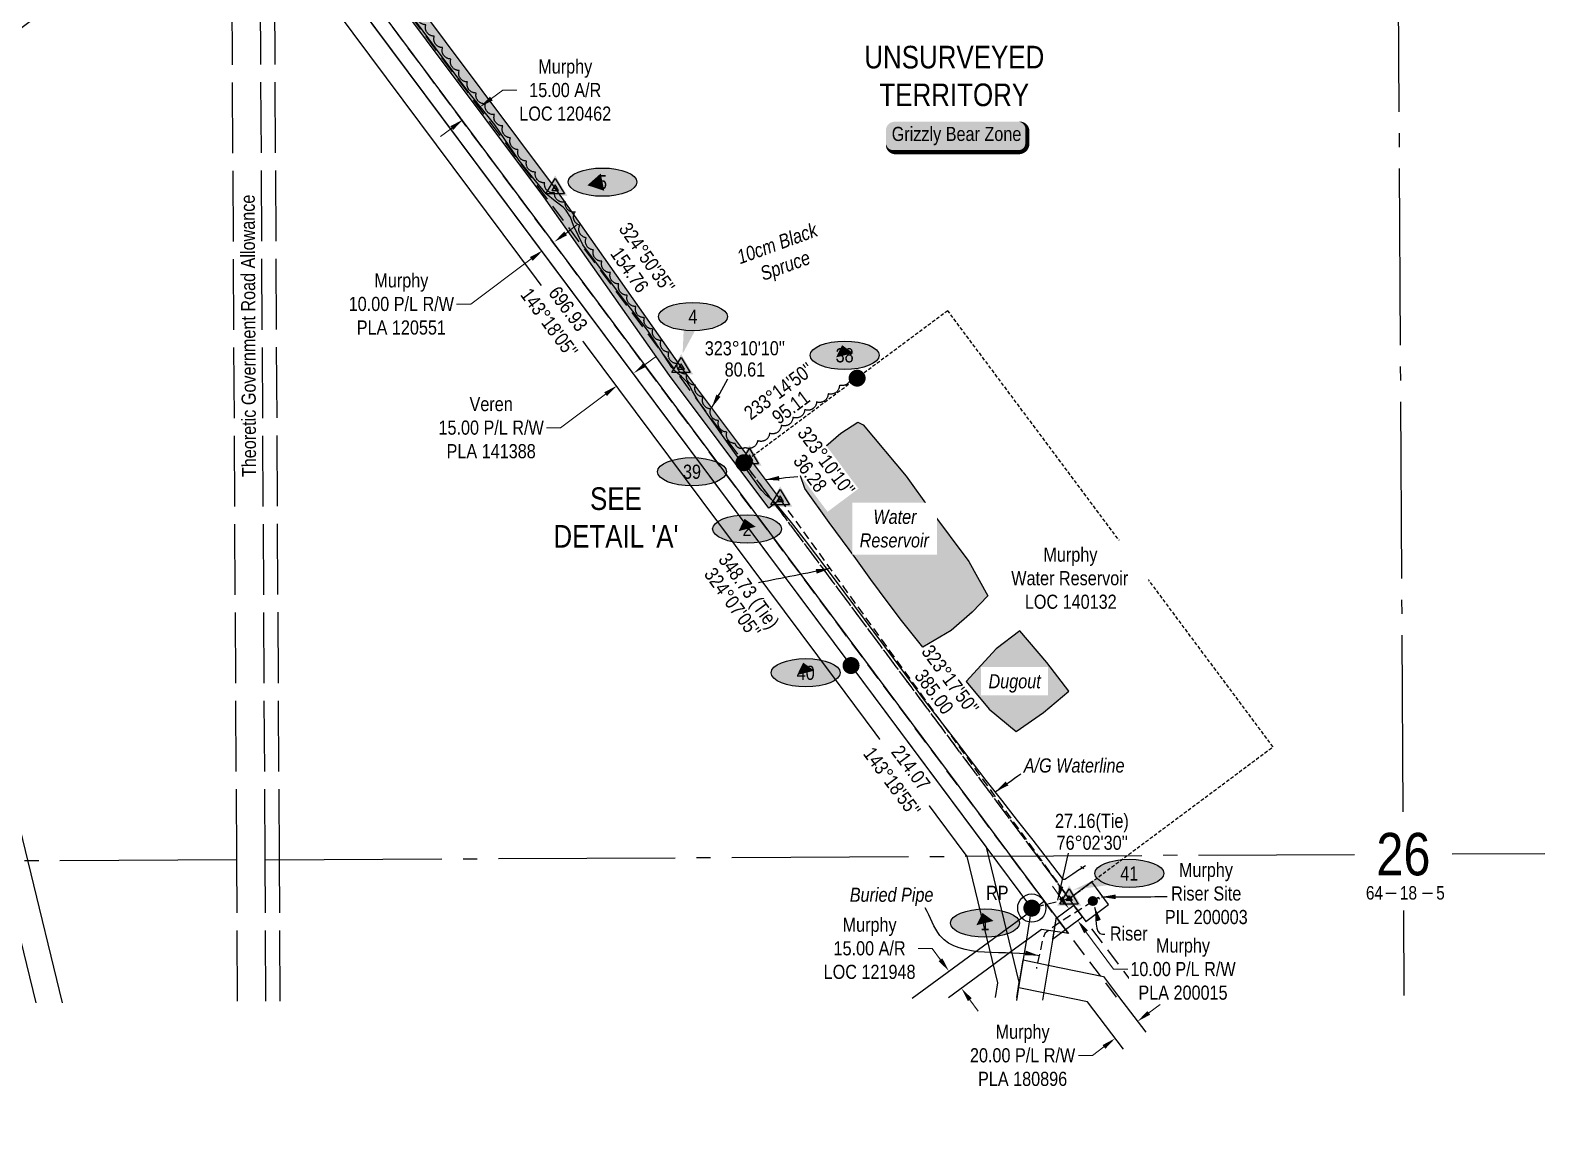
# Model space of a CAD drawing. Extents: x 522460 to 527368, y 6046501 to 6050026.
# Drawn here: x 524256 to 525327, y 6046501 to 6047274 of the extents above; entities that cross this region are included whole.
import ezdxf
from ezdxf.enums import TextEntityAlignment as Align

# ---------------------------------------------------------------- set-up
doc = ezdxf.new("R2010")
doc.units = 0
doc.header["$LTSCALE"] = 5
doc.header["$PDSIZE"] = 0.5
for name, pattern in [('0', [1, 1, 0]), ('foc-ACCESSROAD', [3.75, 2.5, -1.25]), ('foc-QUARTERLINE', [33, 25, -3, 2, -3]), ('foc-TIELINE', [1.875, 1.25, -0.625]), ('foc-UNSURVEYED', [12.5, 10, -2.5]), ('UG_PIPE', [1.875, 1.25, -0.625])]:
    doc.linetypes.add(name, pattern=pattern)
doc.layers.get('Defpoints').update_dxf_attribs({"color": 9})
for name, color, linetype in [('10', 1, 'Continuous'), ('35', 37, 'Continuous'), ('9', 3, 'Continuous'), ('AS-PIPE-AG', 44, 'Continuous'), ('AS-PIPE-UG', 44, 'UG_PIPE'), ('AS-PIPE-UG-T', 44, 'Continuous'), ('AS-SYMBOL', 7, 'Continuous'), ('AS-WILDLIFE-BLOCK', 131, 'Continuous'), ('C-AR', 13, 'foc-ACCESSROAD'), ('C-RW', 13, 'Continuous'), ('C-WS', 13, 'foc-ACCESSROAD'), ('DETAIL-T', 7, 'Continuous'), ('F-RW', 190, 'Continuous'), ('L-BD1', 253, 'Continuous'), ('L-MON', 1, 'Continuous'), ('L-ROAD-T', 7, 'Continuous'), ('L-SECLBL', 7, 'Continuous'), ('L-SECQ', 8, 'foc-QUARTERLINE'), ('L-TIE', 7, 'foc-TIELINE'), ('L-TIE-T', 7, 'Continuous'), ('L-UNS-T', 3, 'Continuous'), ('L-USEC', 7, 'foc-UNSURVEYED'), ('P-ELEVATION', 7, 'Continuous'), ('P-PROPOSED', 10, 'Continuous'), ('P-PROPOSED-H', 21, 'Continuous'), ('P-STATION', 7, 'Continuous'), ('T-BUSH', 110, '0'), ('T-BUSH-T', 110, 'Continuous'), ('T-WATER', 160, 'Continuous'), ('T-WATER-H', 133, 'Continuous'), ('T-WATER-T', 170, 'Continuous')]:
    doc.layers.add(name, color=color, linetype=linetype)
for name, color, linetype, lineweight in [('AS-GENERAL', 48, 'Continuous', 18), ('C-AR-T', 13, 'Continuous', 9), ('C-RW-T', 13, 'Continuous', 9), ('C-WS-T', 13, 'Continuous', 9), ('F-RW-T', 190, 'Continuous', 9)]:
    doc.layers.add(name, color=color, linetype=linetype, lineweight=lineweight)
doc.styles.add('80', font='ARIALN.TTF', dxfattribs={"height": 10})
doc.styles.add('80CG', font='ARIALN.TTF', dxfattribs={"height": 10})
doc.styles.add('80L', font='ARIALN.TTF', dxfattribs={"height": 10})
doc.styles.add('SIMPLEX', font='ARIALN.TTF')
doc.dimstyles.new('Compass 5 000', dxfattribs={"dimscale": 5, "dimtxt": 9, "dimasz": 2, "dimexe": 0.2, "dimexo": 0.0625, "dimgap": 0.5, "dimtad": 0, "dimtih": 1, "dimtoh": 1, "dimzin": 0, "dimdsep": 46, "dimtxsty": '80CG', "dimcen": 0.1, "dimse1": 1, "dimse2": 1, "dimclrd": 256, "dimclrt": 256, "dimaunit": 1, "dimadec": 4, "dimazin": 0, "dimtfac": 0.06, "dimtofl": 0, "dimtmove": 0, "dimatfit": 1, "dimfxl": 0.2, "dimtolj": 1, "dimtzin": 0, "dimlwd": -1, "dimarcsym": 0})

# ---------------------------------------------------------------- blocks, each defined once
blk = doc.blocks.new('fdia')
at = {"color": 255, "const_width": 1}
blk.add_lwpolyline([(-0.5, 0, 1), (0.5, 0, 1)], format="xyb", close=True, dxfattribs=at)
blk = doc.blocks.new('Fdiaa')
blk.add_blockref('fdia', (0, 0))
blk = doc.blocks.new('fdib')
at = {"color": 1, "const_width": 1.6}
blk.add_lwpolyline([(-0.4, 0, 1), (0.4, 0, 1)], format="xyb", close=True, dxfattribs=at)
at = {"color": 1}
blk.add_circle((0, 0), 0.8, dxfattribs=at)
blk = doc.blocks.new('Fdibb')
blk.add_blockref('fdib', (0, 0))
blk = doc.blocks.new('fdicc')
for name in ['Fdibb', 'Fdiaa']:
    blk.add_blockref(name, (0, 0))
blk = doc.blocks.new('FDI')
blk.add_blockref('fdicc', (0, 0))
blk = doc.blocks.new('L-SECLBL')
at = {"layer": '9', "color": 7}
for p, q in [((-5.1, -27.8), (-12.3, -27.8)), ((20.7, -27.8), (13.5, -27.8))]:
    blk.add_line(p, q, dxfattribs=at)
at = {"layer": '10', "color": 2, "style": 'SIMPLEX'}
blk.add_attdef('SEC', text='', height=30, dxfattribs=at).set_placement((0, 0), align=Align.MIDDLE)
at = {"layer": '10', "color": 5, "style": '80L'}
blk.add_attdef('TWP', text='', height=9.5, dxfattribs=at).set_placement((-14.4, -27.4), align=Align.MIDDLE_RIGHT)
blk.add_attdef('RGE', text='', height=9.5, dxfattribs=at).set_placement((3.6, -27.4), align=Align.MIDDLE_CENTER)
blk.add_attdef('MER', text='', height=9.5, dxfattribs=at).set_placement((23.2, -27.4), align=Align.MIDDLE_LEFT)
blk = doc.blocks.new('*D366')
at = {"layer": 'C-AR-T', "transparency": 16777216}
for p, q in [((524582, 6047226.2), (524590, 6047232.1)), ((524590, 6047232.1), (524600, 6047232.1)), ((524553.9, 6047205.2), (524545.9, 6047199.3))]:
    blk.add_line(p, q, dxfattribs=at)
for points in [[(524581, 6047227.5), (524583, 6047224.8), (524573.9, 6047220.2)], [(524552.9, 6047206.6), (524554.9, 6047203.9), (524561.9, 6047211.2)]]:
    blk.add_solid(points, dxfattribs=at)
at = {"layer": 'Defpoints', "color": 0, "transparency": 16777216}
for p in [(524573.9, 6047220.2), (524661.7, 6047102.6), (524649.6, 6047093.6)]:
    blk.add_point(p, dxfattribs=at)
at = {"layer": 'C-AR-T', "transparency": 16777216, "insert": (524634.2, 6047232.1), "char_height": 10, "attachment_point": 5, "style": '80CG'}
blk.add_mtext('\\A1;Murphy\\P15.00 A/R\\PLOC 120462', dxfattribs=at)
blk = doc.blocks.new('*D367')
at = {"layer": 'C-AR-T', "transparency": 16777216}
for p, q in [((524634.5, 6047130.8), (524642.5, 6047136.7)), ((524610.2, 6047112.7), (524567.4, 6047080.8)), ((524567.4, 6047080.8), (524557.4, 6047080.8))]:
    blk.add_line(p, q, dxfattribs=at)
for points in [[(524633.5, 6047132.1), (524635.5, 6047129.4), (524626.5, 6047124.8)], [(524609.2, 6047114), (524611.2, 6047111.3), (524618.3, 6047118.7)]]:
    blk.add_solid(points, dxfattribs=at)
at = {"layer": 'Defpoints', "color": 0, "transparency": 16777216}
for p in [(524618.3, 6047118.7), (524696.6, 6047013.5), (524704.8, 6047019.6)]:
    blk.add_point(p, dxfattribs=at)
at = {"layer": 'C-AR-T', "transparency": 16777216, "insert": (524518.3, 6047080.8), "char_height": 10, "attachment_point": 5, "style": '80CG'}
blk.add_mtext('\\A1;Murphy\\P10.00 P/L R/W\\PPLA 120551', dxfattribs=at)
blk = doc.blocks.new('*D369')
at = {"layer": 'C-AR-T', "transparency": 16777216}
for p, q in [((524893.7, 6046625), (524883.7, 6046625)), ((524899.6, 6046617), (524893.7, 6046625)), ((524920.3, 6046588.7), (524926.2, 6046580.7))]:
    blk.add_line(p, q, dxfattribs=at)
for points in [[(524900.9, 6046617.9), (524898.2, 6046616), (524905.5, 6046608.9)], [(524921.6, 6046589.7), (524918.9, 6046587.7), (524914.3, 6046596.8)]]:
    blk.add_solid(points, dxfattribs=at)
at = {"layer": 'Defpoints', "color": 0, "transparency": 16777216}
for p in [(524899.2, 6046604.3), (524905.5, 6046608.9), (524908, 6046592.2)]:
    blk.add_point(p, dxfattribs=at)
at = {"layer": 'C-AR-T', "transparency": 16777216, "insert": (524849.4, 6046625), "char_height": 10, "attachment_point": 5, "style": '80CG'}
blk.add_mtext('\\A1;Murphy\\P15.00 A/R\\PLOC 121948', dxfattribs=at)
blk = doc.blocks.new('*D382')
at = {"layer": 'Defpoints', "color": 0, "transparency": 16777216}
for p in [(524670.8, 6047023.1), (524732.8, 6046964.9), (524720.7, 6046956)]:
    blk.add_point(p, dxfattribs=at)
at = {"layer": 'F-RW-T', "transparency": 16777216}
for p, q in [((524690.8, 6047038), (524698.8, 6047044)), ((524662.7, 6047017.1), (524630.9, 6046993.3)), ((524630.9, 6046993.3), (524620.9, 6046993.3))]:
    blk.add_line(p, q, dxfattribs=at)
for points in [[(524689.8, 6047039.3), (524691.8, 6047036.7), (524682.8, 6047032)], [(524661.8, 6047018.4), (524663.7, 6047015.7), (524670.8, 6047023.1)]]:
    blk.add_solid(points, dxfattribs=at)
at = {"layer": 'F-RW-T', "transparency": 16777216, "insert": (524581.8, 6046993.3), "char_height": 10, "attachment_point": 5, "style": '80CG'}
blk.add_mtext('\\A1;Veren\\P15.00 P/L R/W\\PPLA 141388', dxfattribs=at)
blk = doc.blocks.new('*U388')
h = blk.add_hatch(color=255)
edge = h.paths.add_edge_path()
edge.add_line((-44, -11.5), (44, -11.5))
edge.add_arc((44, -5.5), 6, 270, 360)
edge.add_line((50, -5.5), (50, 4))
edge.add_arc((44, 4), 6, 0, 90)
edge.add_line((44, 10), (-44, 10))
edge.add_arc((-44, 4), 6, 90, 180)
edge.add_line((-50, 4), (-50, -5.5))
edge.add_arc((-44, -5.5), 6, 180, 270)
at = {"color": 131, "flags": 128}
blk.add_lwpolyline([(-44, -11.5, 3, 3, 0), (44, -11.5, 3, 3, 0.414214), (50, -5.5, 3, 3, 0), (50, 4, 3, 0, 0.414214), (44, 10, 0, 0, 0), (-44, 10, 0, 0, 0.414214), (-50, 4, 0, 0, 0), (-50, -5.5, 0, 3, 0.414214)], format="xyseb", close=True, dxfattribs=at)
at = {"color": 131, "style": '80'}
blk.add_attdef('ENTER_TEXT_001', (-36, -5), '', height=10, dxfattribs=at)
blk = doc.blocks.new('riser')
h = blk.add_hatch(color=255)
h.dxf.hatch_style = 1
edge = h.paths.add_edge_path()
edge.add_arc((0, 0), 0.7, 0, 360)
blk.add_hatch(color=48).paths.add_polyline_path([(0.58, -0.15), (-0.58, -0.15, 0.774597)])
at = {"color": 48}
blk.add_line((-0.58, -0.15), (0.58, -0.15), dxfattribs=at)
blk.add_circle((0, 0), 0.6, dxfattribs=at)
blk = doc.blocks.new('TRIA')
blk.add_hatch(color=255).paths.add_polyline_path([(-0.04, 1.52), (-1.47, -0.87), (1.39, -0.87)])
blk = doc.blocks.new('Hybrid_EC')
at = {"color": 251}
for points in [[(-1.3, -0.74), (0, 1.42), (1.3, -0.74)], [(0.47, -0.26), (0, 0.53), (-0.47, -0.26)]]:
    blk.add_lwpolyline(points, close=True, dxfattribs=at)
at = {"layer": 'Defpoints'}
blk.add_circle((0, 0), 0.05, dxfattribs=at)
at = {"xscale": 1.2, "yscale": 1.2, "zscale": 1.2}
blk.add_blockref('TRIA', (0.05, 0.06), dxfattribs=at)
blk = doc.blocks.new('Hybrid_XC')
h = blk.add_hatch(color=251)
h.dxf.hatch_style = 1
h.paths.add_polyline_path([(-0.41, -0.24), (0, 0.45), (0.41, -0.24)])
at = {"color": 251}
for points in [[(-1.3, -0.74), (0, 1.42), (1.3, -0.74)], [(-0.41, -0.24), (0, 0.45), (0.41, -0.24)]]:
    blk.add_lwpolyline(points, close=True, dxfattribs=at)
at = {"color": 4}
blk.add_lwpolyline([(-0.41, -0.24), (0, 0.45), (0.41, -0.24)], close=True, dxfattribs=at)
at = {"layer": 'Defpoints'}
blk.add_circle((0, 0), 0.1, dxfattribs=at)
at = {"xscale": 1.2, "yscale": 1.2, "zscale": 1.2}
blk.add_blockref('TRIA', (0.05, 0.06), dxfattribs=at)
blk = doc.blocks.new('*D393')
at = {"layer": 'C-RW-T', "transparency": 16777216}
for p, q in [((524984.6, 6046660.8), (524978.7, 6046668.9)), ((525002.4, 6046636.7), (525021.9, 6046610.3)), ((525021.9, 6046610.3), (525031.9, 6046610.3))]:
    blk.add_line(p, q, dxfattribs=at)
for points in [[(524985.9, 6046661.8), (524983.3, 6046659.9), (524990.5, 6046652.8)], [(525003.8, 6046637.7), (525001.1, 6046635.7), (524996.5, 6046644.8)]]:
    blk.add_solid(points, dxfattribs=at)
at = {"layer": 'Defpoints', "color": 0, "transparency": 16777216}
for p in [(524987.7, 6046650.7), (524993.7, 6046642.7), (524996.5, 6046644.8)]:
    blk.add_point(p, dxfattribs=at)
at = {"layer": 'C-RW-T', "transparency": 16777216, "insert": (525071, 6046610.3), "char_height": 10, "attachment_point": 5, "style": '80CG', "bg_fill": 3, "box_fill_scale": 1.1, "bg_fill_color": 256, "bg_fill_true_color": 13158600, "bg_fill_transparency": 0}
blk.add_mtext('\\A1;Murphy\\P10.00 P/L R/W\\PPLA 200015', dxfattribs=at)
blk = doc.blocks.new('*U364')
at = {"layer": 'P-ELEVATION'}
h = blk.add_hatch(color=111, dxfattribs=at)
h.dxf.hatch_style = 1
edge = h.paths.add_edge_path()
edge.add_ellipse((0, 0), major_axis=(-24.4, 0), ratio=0.410256, start_angle=0, end_angle=360)
at = {"layer": 'P-ELEVATION', "color": 7, "flags": 128}
blk.add_lwpolyline([(0, 0, 12.5, 0, 0), (-10.7, -2.2, 0, 0, 0)], format="xyseb", dxfattribs=at)
at = {"layer": 'P-ELEVATION', "color": 7}
blk.add_ellipse((0, 0), major_axis=(-24.4, 0), ratio=0.410256, dxfattribs=at)
at = {"layer": 'P-ELEVATION', "style": '80'}
blk.add_attdef('ELEVATION', text='', height=10, dxfattribs=at).set_placement((0, 0), align=Align.MIDDLE_CENTER)
blk = doc.blocks.new('*U419')
at = {"layer": 'P-ELEVATION'}
h = blk.add_hatch(color=111, dxfattribs=at)
h.dxf.hatch_style = 1
edge = h.paths.add_edge_path()
edge.add_ellipse((0, 0), major_axis=(-24.4, 0), ratio=0.410256, start_angle=0, end_angle=360)
at = {"layer": 'P-ELEVATION', "color": 7, "flags": 128}
blk.add_lwpolyline([(0, 0, 12.5, 0, 0), (-7.3, -26.3, 0, 0, 0)], format="xyseb", dxfattribs=at)
at = {"layer": 'P-ELEVATION', "color": 7}
blk.add_ellipse((0, 0), major_axis=(-24.4, 0), ratio=0.410256, dxfattribs=at)
at = {"layer": 'P-ELEVATION', "style": '80'}
blk.add_attdef('ELEVATION', text='', height=10, dxfattribs=at).set_placement((0, 0), align=Align.MIDDLE_CENTER)
blk = doc.blocks.new('*U420')
at = {"layer": 'P-ELEVATION'}
h = blk.add_hatch(color=111, dxfattribs=at)
h.dxf.hatch_style = 1
edge = h.paths.add_edge_path()
edge.add_ellipse((0, 0), major_axis=(-24.4, 0), ratio=0.410256, start_angle=0, end_angle=360)
at = {"layer": 'P-ELEVATION', "color": 7, "flags": 128}
blk.add_lwpolyline([(0, 0, 12.5, 0, 0), (-1.8, 7.2, 0, 0, 0)], format="xyseb", dxfattribs=at)
at = {"layer": 'P-ELEVATION', "color": 7}
blk.add_ellipse((0, 0), major_axis=(-24.4, 0), ratio=0.410256, dxfattribs=at)
at = {"layer": 'P-ELEVATION', "style": '80'}
blk.add_attdef('ELEVATION', text='', height=10, dxfattribs=at).set_placement((0, 0), align=Align.MIDDLE_CENTER)
blk = doc.blocks.new('*U512')
at = {"layer": 'P-ELEVATION'}
h = blk.add_hatch(color=111, dxfattribs=at)
h.dxf.hatch_style = 1
edge = h.paths.add_edge_path()
edge.add_ellipse((0, 0), major_axis=(-24.4, 0), ratio=0.410256, start_angle=0, end_angle=360)
at = {"layer": 'P-ELEVATION', "color": 7, "flags": 128}
blk.add_lwpolyline([(0, 0, 12.5, 0, 0), (15.5, -0.4, 0, 0, 0)], format="xyseb", dxfattribs=at)
at = {"layer": 'P-ELEVATION', "color": 7}
blk.add_ellipse((0, 0), major_axis=(-24.4, 0), ratio=0.410256, dxfattribs=at)
at = {"layer": 'P-ELEVATION', "style": '80'}
blk.add_attdef('ELEVATION', text='', height=10, dxfattribs=at).set_placement((0, 0), align=Align.MIDDLE_CENTER)
blk = doc.blocks.new('*U421')
at = {"layer": 'P-ELEVATION'}
h = blk.add_hatch(color=111, dxfattribs=at)
h.dxf.hatch_style = 1
edge = h.paths.add_edge_path()
edge.add_ellipse((0, 0), major_axis=(-24.4, 0), ratio=0.410256, start_angle=0, end_angle=360)
at = {"layer": 'P-ELEVATION', "color": 7, "flags": 128}
blk.add_lwpolyline([(0, 0, 12.5, 0, 0), (-39.8, -11.7, 0, 0, 0)], format="xyseb", dxfattribs=at)
at = {"layer": 'P-ELEVATION', "color": 7}
blk.add_ellipse((0, 0), major_axis=(-24.4, 0), ratio=0.410256, dxfattribs=at)
at = {"layer": 'P-ELEVATION', "style": '80'}
blk.add_attdef('ELEVATION', text='', height=10, dxfattribs=at).set_placement((0, 0), align=Align.MIDDLE_CENTER)
blk = doc.blocks.new('RP')
at = {"layer": '35', "color": 3}
blk.add_circle((0, 0), 10, dxfattribs=at)
at = {"layer": '35', "color": 3, "style": '80'}
blk.add_attdef('RP_001', (-32.4, 5.8), '', height=10, dxfattribs=at)
blk = doc.blocks.new('*D504')
at = {"layer": 'C-RW-T', "transparency": 16777216}
for p, q in [((525046.8, 6046579.4), (525054.8, 6046585.4)), ((525015.1, 6046555.3), (525007.1, 6046549.3)), ((525007.1, 6046549.3), (524997.1, 6046549.3))]:
    blk.add_line(p, q, dxfattribs=at)
for points in [[(525045.8, 6046580.7), (525047.8, 6046578.1), (525038.8, 6046573.3)], [(525014.1, 6046556.6), (525016.1, 6046554), (525023.1, 6046561.4)]]:
    blk.add_solid(points, dxfattribs=at)
at = {"layer": 'Defpoints', "color": 0, "transparency": 16777216}
for p in [(525038.9, 6046573.3), (525023.1, 6046561.4), (525023.1, 6046561.3)]:
    blk.add_point(p, dxfattribs=at)
at = {"layer": 'C-RW-T', "transparency": 16777216, "insert": (524957.6, 6046549.3), "char_height": 10, "attachment_point": 5, "style": '80CG', "bg_fill": 3, "box_fill_scale": 1.1, "bg_fill_color": 256, "bg_fill_true_color": 13158600, "bg_fill_transparency": 0}
blk.add_mtext('\\A1;Murphy\\P20.00 P/L R/W\\PPLA 180896', dxfattribs=at)

msp = doc.modelspace()

# ---------------------------------------------------------------- hatches: boundary and pattern name
at = {"layer": 'P-PROPOSED-H'}
h = msp.add_hatch(color=256, dxfattribs=at)
h.dxf.hatch_style = 1
h.paths.add_polyline_path([(523670.967, 6049096.484), (523767.918, 6048702.57), (523827.188, 6048442.534), (523899.271, 6048239.285), (523927.04, 6048126.604), (523955.042, 6048069.453), (524419.664, 6047439.985), (524627.06, 6047162.417), (524716.13, 6047035.953), (524786.162, 6046942.441), (524778.149, 6046936.468), (524707.869, 6047030.325), (524618.979, 6047156.533), (524411.639, 6047434.026), (523946.46, 6048064.253), (523917.592, 6048123.17), (523889.685, 6048236.411), (523817.573, 6048439.744), (523758.192, 6048700.265), (523660.686, 6049096.433)])
at = {"layer": 'T-WATER-H'}
h = msp.add_hatch(color=256, dxfattribs=at)
h.dxf.hatch_style = 1
h.paths.add_polyline_path([(524844.882, 6046995.341), (524875.175, 6046958.933), (524892.533, 6046935.04), (524919.681, 6046898.596), (524932.951, 6046874.333), (524921.962, 6046862.924), (524907.172, 6046849.969), (524886.944, 6046837.993), (524871.012, 6046858.03), (524856.341, 6046877.734), (524840.382, 6046899.836), (524820.828, 6046926.337), (524803.629, 6046950.258), (524800.62, 6046959.161), (524806.267, 6046969.623), (524828.967, 6046989.439), (524841.145, 6046997.131)])
h = msp.add_hatch(color=256, dxfattribs=at)
h.dxf.hatch_style = 1
h.paths.add_polyline_path([(524955.681, 6046849.628), (524938.857, 6046836.921), (524917.647, 6046813.686), (524934.017, 6046794.299), (524952.983, 6046778.309), (524972.311, 6046791.857), (524990.282, 6046806.881), (524974.802, 6046827.326)])

# ---------------------------------------------------------------- linework, layer by layer
at = {"layer": 'AS-PIPE-AG', "flags": 128}
for points in [[(525002.057, 6046683.399), (524998.138, 6046680.891), (524997.93, 6046680.816), (524993.079, 6046677.57), (524988.829, 6046674.578), (524988.041, 6046674.006), (524987.35, 6046673.645), (524986.435, 6046673.704), (524985.701, 6046674.451), (524976.011, 6046687.313), (524965.061, 6046701.469), (524953.949, 6046715.564), (524942.919, 6046729.73), (524931.92, 6046743.84), (524910.042, 6046772.192), (524888.228, 6046800.659), (524866.907, 6046829.364), (524845.736, 6046857.842), (524824.576, 6046886.497), (524804.809, 6046912.589), (524794.065, 6046926.157), (524782.792, 6046939.929), (524779.872, 6046942.676), (524776.253, 6046945.609), (524773.113, 6046948.901), (524771.338, 6046951.358), (524769.269, 6046954.318), (524753.91, 6046975.817), (524736.357, 6047000.638), (524728.267, 6047012.347), (524724.096, 6047019.159), (524721.973, 6047023.238), (524720.554, 6047025.389), (524716.379, 6047029.5), (524712.121, 6047032.969), (524709.561, 6047035.806), (524701.404, 6047048.555), (524692.325, 6047062.199), (524673.862, 6047086.131), (524646.66, 6047122.672), (524639.941, 6047136.31), (524637.793, 6047142.236), (524634.863, 6047147.033), (524632.638, 6047149.326), (524627.12, 6047153.457), (524620.753, 6047158.811), (524610.978, 6047170.495), (524601.549, 6047182.377), (524584.338, 6047207.543), (524565.245, 6047231.261), (524547.091, 6047255.711), (524529.096, 6047280.2)], [(524999.507, 6046681.799), (524998.897, 6046682.828)], [(525000.888, 6046681.157), (525000.213, 6046682.222)], [(525012.103, 6046659.877), (525011.251, 6046661), (525007.222, 6046658.503)]]:
    msp.add_lwpolyline(points, dxfattribs=at)
at = {"layer": 'AS-PIPE-UG', "flags": 128}
msp.add_lwpolyline([(525007.218, 6046658.523), (525004.898, 6046656.847), (524999.609, 6046653.19), (524996.117, 6046651.177), (524983.385, 6046642.975), (524978.026, 6046639.155), (524974.862, 6046636.881), (524973.274, 6046635.606), (524971.545, 6046630.641), (524969.576, 6046620.862), (524967.322, 6046610.806)], dxfattribs=at)
at = {"layer": 'C-AR', "flags": 128}
msp.add_lwpolyline([(525023.955, 6046590.578), (524989.968, 6046635.596), (524972.9, 6046658.414), (524429.946, 6047386.908), (524428.43, 6047666.76), (524443.504, 6047651.684), (524444.828, 6047391.854), (524760.528, 6046968.546), (524997.387, 6046650.652), (525042.672, 6046590.668)], dxfattribs=at)
at = {"layer": 'C-AR', "linetype": 'ByBlock', "flags": 128}
msp.add_lwpolyline([(524879.6, 6046589.887), (524933.463, 6046629.442), (524946.623, 6046639.108), (524965.948, 6046653.309), (524972.895, 6046658.41), (524987.866, 6046638.407), (524989.968, 6046635.596), (524987.252, 6046635.993), (524970.959, 6046638.375), (524969.14, 6046637.04), (524950.323, 6046623.218), (524937.155, 6046613.545), (524905.108, 6046590.009)], dxfattribs=at)
at = {"layer": 'C-RW', "flags": 128}
for points in [[(523917.996, 6048085.554), (524157.839, 6047764.307), (524358.436, 6047495.573), (524409.213, 6047423.067), (524403.064, 6047417.908), (524417.904, 6047403.064), (524844.293, 6046831.038), (524981.308, 6046647.117), (524979.353, 6046635.062), (524971.762, 6046588.273)], [(524953.508, 6046588.186), (524955.27, 6046599.043), (524960.04, 6046628.449), (524963.468, 6046649.58), (524964.101, 6046653.485), (524836.279, 6046825.065), (524410.323, 6047396.51), (524395.378, 6047411.459), (524343.856, 6047485.03), (524143.423, 6047753.544), (523901.435, 6048077.664)], [(524260.038, 6046586.472), (524235.797, 6046686.294), (524111.749, 6047197.12), (524381.01, 6047400.601), (524395.378, 6047411.459), (524396.847, 6047409.361), (524406.86, 6047395.069), (524396.965, 6047387.592), (524392.504, 6047384.22), (524132.533, 6047187.771), (524254.289, 6046686.383), (524278.53, 6046586.56)], [(525028.898, 6046553.675), (525003.51, 6046587.137), (524972.48, 6046593.497), (524954.826, 6046597.117), (524955.479, 6046601.097), (524958.074, 6046616.886), (524975.678, 6046613.21), (525014.821, 6046605.069), (525025.459, 6046591.014), (525044.681, 6046565.624)]]:
    msp.add_lwpolyline(points, dxfattribs=at)
at = {"layer": 'C-RW'}
msp.add_lwpolyline([(524978.673, 6046631.62), (524999.908, 6046647.299), (524993.935, 6046655.312), (524981.072, 6046645.815), (524981.049, 6046645.798)], close=True, dxfattribs=at)
at = {"layer": 'C-WS', "ltscale": 0.2}
msp.add_lwpolyline([(524904.707, 6047076.073), (524840.594, 6047028.353), (524760.484, 6046968.526), (524990.45, 6046660.034), (525134.69, 6046767.559), (524904.707, 6047076.073)], close=True, dxfattribs=at)
at = {"layer": 'C-WS', "linetype": 'Continuous', "flags": 128}
msp.add_lwpolyline([(525002.358, 6046644.014), (525018.384, 6046655.961), (525006.436, 6046671.988), (524990.41, 6046660.04), (524993.935, 6046655.312)], close=True, dxfattribs=at)
at = {"layer": 'F-RW', "flags": 128}
for points in [[(524953.401, 6046590.349), (524955.16, 6046601.188), (524932.107, 6046696.486), (524836.28, 6046825.054), (524419.147, 6047384.676), (524409.893, 6047390.814), (524395.393, 6047411.48), (524419.726, 6047428.505), (524419.694, 6047434.282), (524370.602, 6047504.392), (524169.867, 6047773.308), (523931.814, 6048092.144)], [(523918.013, 6048085.569), (524157.853, 6047764.34), (524358.588, 6047495.424), (524399.816, 6047436.532), (524385.066, 6047426.211), (524370.32, 6047415.893), (524397.117, 6047377.699), (524413.99, 6047366.509), (524824.259, 6046816.094), (524918.255, 6046689.983), (524939.862, 6046600.664), (524938.177, 6046590.276)]]:
    msp.add_lwpolyline(points, dxfattribs=at)
at = {"layer": 'L-SECQ'}
for p, q in [((525226.674, 6046721.667), (525222.346, 6047495.796)), ((524422.022, 6046687.651), (525192.194, 6046691.508)), ((525261.44, 6046691.855), (525326.779, 6046692.182)), ((524401.912, 6046687.55), (523631.575, 6046683.862)), ((525227.401, 6046591.552), (525227.065, 6046651.704))]:
    msp.add_line(p, q, dxfattribs=at)
at = {"layer": 'L-TIE'}
msp.add_line((524786.162, 6046942.441), (524990.503, 6046660.026), dxfattribs=at)
at = {"layer": 'L-TIE', "flags": 128}
msp.add_lwpolyline([(524990.503, 6046660.026), (524964.101, 6046653.485)], dxfattribs=at)
at = {"layer": 'L-USEC'}
for p, q in [((524401.912, 6046687.55), (524397.565, 6047491.67)), ((524422.022, 6046687.659), (524417.674, 6047491.779)), ((524432.077, 6046687.713), (524427.729, 6047491.833)), ((524402.453, 6046587.603), (524401.912, 6046687.55)), ((524422.562, 6046587.699), (524422.022, 6046687.659)), ((524432.617, 6046587.747), (524432.077, 6046687.713))]:
    msp.add_line(p, q, dxfattribs=at)
at = {"layer": 'P-PROPOSED', "flags": 128}
msp.add_lwpolyline([(523670.967, 6049096.484), (523767.918, 6048702.57), (523827.188, 6048442.534), (523899.271, 6048239.285), (523927.04, 6048126.604), (523955.042, 6048069.453), (524419.664, 6047439.985), (524627.06, 6047162.417), (524716.13, 6047035.953), (524786.162, 6046942.441), (524778.149, 6046936.468), (524707.869, 6047030.325), (524618.979, 6047156.533), (524411.639, 6047434.026), (523946.46, 6048064.253), (523917.592, 6048123.17), (523889.685, 6048236.411), (523817.573, 6048439.744), (523758.192, 6048700.265), (523660.686, 6049096.433)], close=True, dxfattribs=at)
at = {"layer": 'T-BUSH', "flags": 128}
msp.add_lwpolyline([(524835.999, 6047029.383, -0.52056705), (524828.028, 6047023.354, -0.52056705), (524820.056, 6047017.324, -0.52056705), (524811.931, 6047011.517, -0.52056705), (524803.501, 6047006.147, -0.52056705), (524795.187, 6047000.602, -0.52056705), (524786.921, 6046994.982, -0.52056705), (524778.655, 6046989.363, -0.52056705), (524770.148, 6046984.138, -0.52056705), (524761.4, 6046979.302, -0.52056705), (524754.372, 6046982.129, -0.52056705), (524748.529, 6046990.239, -0.52056705), (524742.687, 6046998.348, -0.52056705), (524737.018, 6047006.575, -0.52056705), (524731.699, 6047015.036, -0.52056705), (524726.274, 6047023.431, -0.52056705), (524720.168, 6047031.281, -0.52056705), (524713.39, 6047038.615, -0.52056705), (524707.49, 6047046.662, -0.52056705), (524701.941, 6047054.973, -0.52056705), (524696.157, 6047063.125, -0.52056705), (524690.18, 6047071.134, -0.52056705), (524684.12, 6047079.082, -0.52056705), (524678.06, 6047087.031, -0.52056705), (524672.066, 6047095.028, -0.52056705), (524666.096, 6047103.044, -0.52056705), (524660.126, 6047111.061, -0.52056705), (524654.157, 6047119.077, -0.52056705), (524649.026, 6047127.611, -0.52056705), (524644.544, 6047136.544, -0.52056705), (524641.157, 6047145.898, -0.52056705), (524634.301, 6047153.058, -0.52056705), (524626.604, 6047159.426, -0.52056705), (524619.688, 6047166.616, -0.52056705), (524613.145, 6047174.171, -0.52056705), (524606.875, 6047181.948, -0.52056705), (524600.919, 6047189.971, -0.52056705), (524595.488, 6047198.362, -0.52056705), (524590.056, 6047206.752, -0.52056705), (524584.126, 6047214.774, -0.52056705), (524577.694, 6047222.424, -0.52056705), (524571.263, 6047230.075, -0.52056705), (524565.033, 6047237.883, -0.52056705), (524559.193, 6047245.994, -0.52056705), (524553.353, 6047254.105, -0.52056705), (524547.489, 6047262.199, -0.52056705), (524541.588, 6047270.266, -0.52056705), (524535.687, 6047278.333, -0.52056705), (524529.805, 6047286.414, -0.52056705), (524523.966, 6047294.525, -0.52056705), (524518.126, 6047302.637, -0.52056705), (524512.212, 6047310.689, -0.52056705), (524505.625, 6047318.206, -0.52056705), (524499.382, 6047326.003, -0.52056705), (524493.377, 6047333.993, -0.52056705), (524487.372, 6047341.982, -0.52056705), (524481.828, 6047350.296, -0.52056705), (524476.348, 6047358.655, -0.52056705), (524470.868, 6047367.013, -0.52056705), (524465.263, 6047375.289, -0.52056705), (524459.634, 6047383.548, -0.52056705), (524454.004, 6047391.806, -0.52056705), (524448.195, 6047399.926, -0.52056705), (524446.342, 6047409.667, -0.52056705), (524445.805, 6047419.647, -0.52056705), (524445.339, 6047429.628, -0.52056705), (524445.899, 6047439.607, -0.52056705), (524446.722, 6047454.249, -0.52056705)], format="xyb", dxfattribs=at)
at = {"layer": 'T-WATER', "flags": 128}
for points in [[(524839.734, 6046900.714), (524820.828, 6046926.337), (524803.629, 6046950.258), (524800.62, 6046959.161), (524806.267, 6046969.623), (524828.967, 6046989.439), (524841.145, 6046997.131), (524844.882, 6046995.341), (524875.175, 6046958.933), (524892.533, 6046935.04), (524919.681, 6046898.596), (524932.951, 6046874.333), (524921.962, 6046862.924), (524907.172, 6046849.969), (524886.944, 6046837.993), (524871.012, 6046858.03), (524856.341, 6046877.734), (524850.373, 6046886), (524839.734, 6046900.714)], [(524955.681, 6046849.628), (524938.857, 6046836.921), (524917.647, 6046813.686), (524934.017, 6046794.299), (524952.983, 6046778.309), (524972.311, 6046791.857), (524990.282, 6046806.881), (524974.802, 6046827.326)]]:
    msp.add_lwpolyline(points, close=True, dxfattribs=at)

# ---------------------------------------------------------------- block references
at = {"layer": '35', "color": 3, "xscale": 0.99948771, "yscale": 0.99948771, "zscale": 0.99948771}
msp.add_blockref('RP', (524964.101, 6046653.485), dxfattribs=at).add_auto_attribs({'RP_001': 'RP'})
at = {"layer": 'AS-WILDLIFE-BLOCK'}
ref = msp.add_blockref('*U388', (524910.952, 6047199.752), dxfattribs=dict(at, xscale=0.99948771, yscale=0.99948771, zscale=0.99948771))
ref.add_attrib('ENTER_TEXT_001', 'Grizzly Bear Zone', (524865.065, 6047196.135), dxfattribs={"layer": '0', "color": 131, "height": 9.99488, "style": '80'})
at = {"layer": 'L-MON', "xscale": 5, "yscale": 5, "zscale": 5}
for name, p in [('Hybrid_EC', (524627.06, 6047162.417)), ('Hybrid_EC', (524716.13, 6047035.953)), ('FDI', (524840.594, 6047028.353)), ('FDI', (524836.279, 6046825.065)), ('FDI', (524964.101, 6046653.485))]:
    msp.add_blockref(name, p, dxfattribs=at)
at = {"layer": 'L-MON', "color": 5, "xscale": 5, "yscale": 5, "zscale": 5}
msp.add_blockref('Hybrid_EC', (524764.424, 6046971.468), dxfattribs=at)
at = {"layer": 'L-MON', "color": 3, "xscale": 5, "yscale": 5, "zscale": 5}
msp.add_blockref('FDI', (524760.507, 6046968.543), dxfattribs=at)
at = {"layer": 'L-SECLBL'}
msp.add_blockref('L-SECLBL', (525226.842, 6046691.683), dxfattribs=at).add_auto_attribs({'SEC': '26', 'TWP': '64', 'RGE': '18', 'MER': '5'})
at = {"layer": 'P-STATION', "xscale": 0.99948771, "yscale": 0.99948771, "zscale": 0.99948771}
for name, p, values in [('*U364', (524660.542, 6047167.011), {'ELEVATION': '5'}), ('*U419', (524724.469, 6047071.892), {'ELEVATION': '4'}), ('*U420', (524831.745, 6047044.526), {'ELEVATION': '38'}), ('*U512', (524723.814, 6046962.167), {'ELEVATION': '39'}), ('*U420', (524804.238, 6046819.946), {'ELEVATION': '40'}), ('*U420', (524930.993, 6046642.874), {'ELEVATION': '1'})]:
    msp.add_blockref(name, p, dxfattribs=at).add_auto_attribs(values)

# ---------------------------------------------------------------- texts
at = {"layer": 'AS-GENERAL', "insert": (525019.28, 6046640.511), "char_height": 9.9949, "attachment_point": 1, "style": '80L'}
msp.add_mtext_dynamic_manual_height_columns('Riser', width=34.64557, gutter_width=47.476, heights=[0], dxfattribs=at)
at = {"layer": 'AS-PIPE-UG-T', "attachment_point": 1, "style": '80L'}
for s, width, insert, char_height in [('{\\fArial Narrow|b0|i1|c0|p34;A/G Waterline}', 70.38222, (524958.413, 6046759.384), 9.99488), ('{\\fArial Narrow|b0|i1|c0|p34;Buried Pipe}', 58.79429, (524835.398, 6046667.943), 9.98975)]:
    msp.add_mtext_dynamic_manual_height_columns(s, width=width, gutter_width=49.974, heights=[0], dxfattribs=dict(at, insert=insert, char_height=char_height))
at = {"layer": 'DETAIL-T', "color": 3, "insert": (524670.061, 6046929.807), "char_height": 15.9918, "width": 119.34417, "attachment_point": 5, "style": '80CG'}
msp.add_mtext("SEE\\PDETAIL 'A'", dxfattribs=at)
at = {"layer": 'L-BD1', "style": '80L'}
for s, height, rotation, p in [("324°50'35''", 9.99488, 305.1574, (524692.024, 6047113.574)), ('154.76', 9.9949, 305.1574, (524679.767, 6047104.941)), ("323°10'10''", 9.99488, 0.052779, (524761.23, 6047049.509)), ('80.61', 9.9949, 0.052779, (524761.244, 6047034.517)), ("233°14'50''", 9.99488, 36.7528, (524785.169, 6047019.233)), ('95.11', 9.9949, 36.7528, (524793.691, 6047007.822)), ("323°17'50''", 9.99488, 306.7014, (524906.506, 6046815.067)), ('385.00', 9.9949, 306.7014, (524895.087, 6046806.555))]:
    msp.add_text(s, height=height, rotation=rotation, dxfattribs=at).set_placement(p, align=Align.MIDDLE)
for s, p in [('27.16(Tie)', (525006.588, 6046713.961)), ("76°02'30''", (525006.826, 6046699.721))]:
    msp.add_text(s, height=9.9949, dxfattribs=at).set_placement(p, align=Align.MIDDLE)
at = {"layer": 'L-ROAD-T', "style": '80L'}
msp.add_text('Theoretic Government Road Allowance', height=9.99487, rotation=90.288889, dxfattribs=at).set_placement((524410.109, 6047058.247), align=Align.MIDDLE_CENTER)
at = {"layer": 'L-TIE-T', "insert": (524747.358, 6046909.56), "char_height": 9.99488, "width": 69.81773, "attachment_point": 1, "rotation": 305.887555, "line_spacing_factor": 0.855, "style": '80L'}
msp.add_mtext("\\pi4.61743;348.73 (Tie)\\P\\pi7.04798;324°07'05''", dxfattribs=at)
at = {"layer": 'L-UNS-T', "color": 3, "insert": (524909.293, 6047242.006), "char_height": 16, "attachment_point": 5, "style": '80L'}
msp.add_mtext_dynamic_manual_height_columns('UNSURVEYED TERRITORY', width=126.34899, gutter_width=47.476, heights=[0], dxfattribs=at)
at = {"layer": 'T-BUSH-T', "insert": (524730.317, 6047109.498), "char_height": 9.99487, "attachment_point": 1, "rotation": 20, "style": '80L'}
msp.add_mtext_dynamic_manual_height_columns('\\pi25.70592;{\\fArial Narrow|b0|i1|c0|p34;10cm Black \\P\\pi37.1632;Spruce}', width=109.50616, gutter_width=49.974, heights=[0], dxfattribs=at)

# ---------------------------------------------------------------- dimensions: what is measured, and where the dimension line sits
at = {"layer": 'C-AR-T'}
dim = msp.add_aligned_dim(p1=(524908.025, 6046592.157), p2=(524899.159, 6046604.264), distance=-7.84, text='Murphy\\P15.00 A/R\\PLOC 121948', dimstyle='Compass 5 000', override={"dimtxt": 10}, dxfattribs=at)
dim.commit()
dim.dimension.update_dxf_attribs({"geometry": '*D369', "text_midpoint": (524849.354, 6046625.032)})

# ---------------------------------------------------------------- leaders
at = {"layer": 'AS-GENERAL', "path_type": 1}
msp.add_leader([(525008.549, 6046654.238), (525014.202, 6046634.935), (525015.709, 6046635.03)], dimstyle='Compass 5 000', override={"dimgap": 0.5, "dimtad": 0}, dxfattribs=at)
at = {"layer": 'AS-PIPE-UG-T', "path_type": 1}
for points in [[(524938.441, 6046735.861), (524956.399, 6046748.536)], [(524969.338, 6046619.802), (524899.167, 6046634.09), (524888.736, 6046653.678)]]:
    msp.add_leader(points, dimstyle='Compass 5 000', override={"dimgap": 0.5, "dimtad": 0}, dxfattribs=at)
at = {"layer": 'L-BD1', "path_type": 1}
for points in [[(524737.654, 6047007.212), (524749.152, 6047027.935)], [(524982.592, 6046659.103), (524990.091, 6046692.435)]]:
    msp.add_leader(points, dimstyle='Compass 5 000', override={"dimgap": 0.5, "dimtad": 0}, dxfattribs=at)
at = {"layer": 'L-TIE-T', "path_type": 1}
msp.add_leader([(524821.487, 6046893.619), (524770.755, 6046883.548)], dimstyle='Compass 5 000', override={"dimgap": 0.5, "dimtad": 0}, dxfattribs=at)

# ---------------------------------------------------------------- next in the draw order: texts
at = {"layer": 'C-AR-T', "insert": (524940.406, 6046908.534), "char_height": 9.99487, "attachment_point": 1, "style": '80L', "bg_fill": 2}
msp.add_mtext_dynamic_manual_height_columns('\\pi31.91013;Murphy\\P\\pi9.16941;Water Reservoir\\P\\pi18.76885;LOC 140132', width=101.04535, gutter_width=49.974, heights=[0], dxfattribs=at)
at = {"layer": 'L-BD1', "char_height": 9.99488, "attachment_point": 2, "style": '80L', "bg_fill": 3, "box_fill_scale": 1.1, "bg_fill_color": 256, "bg_fill_transparency": 0}
for s, insert, width, rotation in [("696.93\\P143°18'05''", (524640.307, 6047080.44), 47.02304, 306.698), ("214.07\\P143°18'55''", (524882.638, 6046755.751), 56.27852, 306.685)]:
    msp.add_mtext(s, dxfattribs=dict(at, insert=insert, width=width, rotation=rotation))
at = {"layer": 'L-BD1', "insert": (524805.742, 6046995.563), "char_height": 9.99488, "width": 56.27852, "attachment_point": 1, "rotation": 306.7305, "line_spacing_factor": 0.855, "style": '80L', "bg_fill": 3, "box_fill_scale": 1.15, "bg_fill_color": 256, "bg_fill_true_color": 256, "bg_fill_transparency": 0}
msp.add_mtext("\\pi0.27837;323°10'10'' \\P\\pi14.29915;36.28", dxfattribs=at)
at = {"layer": 'T-WATER-T', "insert": (524933.188, 6046818.932), "char_height": 9.99487, "attachment_point": 1, "style": '80L', "bg_fill": 2}
msp.add_mtext_dynamic_manual_height_columns('\\pi0.3165;{\\fArial Narrow|b0|i1|c0|p34;Dugout}', width=37.44221, gutter_width=49.974, heights=[0], dxfattribs=at)

# ---------------------------------------------------------------- next in the draw order: dimensions: what is measured, and where the dimension line sits
at = {"layer": 'C-RW-T'}
dim = msp.add_linear_dim(base=(524996.471, 6046644.761), p1=(524987.729, 6046650.73), p2=(524993.666, 6046642.69), angle=306.44075, text='Murphy\\P10.00 P/L R/W\\PPLA 200015', dimstyle='Compass 5 000', override={"dimtfill": 1}, dxfattribs=at)
dim.commit()
dim.dimension.update_dxf_attribs({"geometry": '*D393', "text_midpoint": (525071.008, 6046610.293), "dimtype": 161})

# ---------------------------------------------------------------- next in the draw order: block references
at = {"layer": 'AS-SYMBOL', "xscale": 4.997440799999996, "yscale": 4.997440799999996, "zscale": 4.997440799999996}
msp.add_blockref('riser', (525007.246, 6046658.502), dxfattribs=at)
at = {"layer": 'L-MON', "color": 5, "xscale": 4.99743855, "yscale": 4.99743855, "zscale": 4.99743855}
for name, p in [('Hybrid_EC', (524786.162, 6046942.441)), ('Hybrid_XC', (524990.503, 6046660.026))]:
    msp.add_blockref(name, p, dxfattribs=at)
at = {"layer": 'P-STATION', "xscale": 0.99948771, "yscale": 0.99948771, "zscale": 0.99948771}
msp.add_blockref('*U420', (524762.811, 6046921.668), dxfattribs=at).add_auto_attribs({'ELEVATION': '2'})

# ---------------------------------------------------------------- next in the draw order: texts
at = {"layer": 'C-WS-T', "insert": (525047.294, 6046685.501), "char_height": 9.99487, "attachment_point": 1, "style": '80L', "bg_fill": 2}
msp.add_mtext_dynamic_manual_height_columns('\\pi20.84444;Murphy\\P\\pi15.33226;Riser Site\\P\\pi10.88025;PIL 200003', width=78.91398, gutter_width=49.974, heights=[0], dxfattribs=at)
at = {"layer": 'T-WATER-T', "insert": (524842.079, 6046935.271), "char_height": 9.99487, "attachment_point": 1, "style": '80L', "bg_fill": 2}
msp.add_mtext_dynamic_manual_height_columns('\\pi9.97747;{\\fArial Narrow|b0|i1|c0|p34;Water\\P\\pi0.31327;Reservoir}', width=50.05546, gutter_width=49.974, heights=[0], dxfattribs=at)

# ---------------------------------------------------------------- next in the draw order: dimensions: what is measured, and where the dimension line sits
at = {"layer": 'C-AR-T'}
for base, p1, p2, angle, text, picture, middle in [((524573.948, 6047220.189), (524649.634, 6047093.629), (524661.656, 6047102.596), 36.717726, 'Murphy\\P15.00 A/R\\PLOC 120462', '*D366', (524634.25, 6047232.146)), ((524618.255, 6047118.66), (524704.794, 6047019.637), (524696.579, 6047013.517), 216.683054, 'Murphy\\P10.00 P/L R/W\\PPLA 120551', '*D367', (524518.33, 6047080.789))]:
    dim = msp.add_linear_dim(base=base, p1=p1, p2=p2, angle=angle, text=text, dimstyle='Compass 5 000', override={"dimtxt": 10}, dxfattribs=at)
    dim.commit()
    dim.dimension.update_dxf_attribs({"geometry": picture, "text_midpoint": middle, "dimtype": 161})
at = {"layer": 'C-RW-T'}
dim = msp.add_aligned_dim(p1=(525038.873, 6046573.296), p2=(525023.094, 6046561.324), distance=-0.049, text='Murphy\\P20.00 P/L R/W\\PPLA 180896', dimstyle='Compass 5 000', override={"dimtfill": 1}, dxfattribs=at)
dim.commit()
dim.dimension.update_dxf_attribs({"geometry": '*D504', "text_midpoint": (524957.592, 6046549.274)})
at = {"layer": 'F-RW-T'}
dim = msp.add_linear_dim(base=(524670.769, 6047023.054), p1=(524732.763, 6046964.942), p2=(524720.733, 6046955.98), angle=216.683175, text='Veren\\P15.00 P/L R/W\\PPLA 141388', dimstyle='Compass 5 000', override={"dimtxt": 10}, dxfattribs=at)
dim.commit()
dim.dimension.update_dxf_attribs({"geometry": '*D382', "text_midpoint": (524581.781, 6046993.33), "dimtype": 161})

# ---------------------------------------------------------------- next in the draw order: leaders
at = {"layer": 'L-BD1', "path_type": 1}
msp.add_leader([(524775.581, 6046956.569), (524798.72, 6046958.815)], dimstyle='Compass 5 000', override={"dimgap": 0.5, "dimtad": 0}, dxfattribs=at)

# ---------------------------------------------------------------- next in the draw order: block references
at = {"layer": 'P-STATION', "xscale": 0.99948771, "yscale": 0.99948771, "zscale": 0.99948771}
msp.add_blockref('*U421', (525033.021, 6046678.009), dxfattribs=at).add_auto_attribs({'ELEVATION': '41'})

# ---------------------------------------------------------------- next in the draw order: leaders
at = {"layer": 'C-WS-T', "path_type": 1}
msp.add_leader([(525013.428, 6046661.409), (525059.725, 6046661.627)], dimstyle='Compass 5 000', override={"dimgap": 0.5, "dimtad": 0}, dxfattribs=at)

doc.saveas('drawing.dxf')
